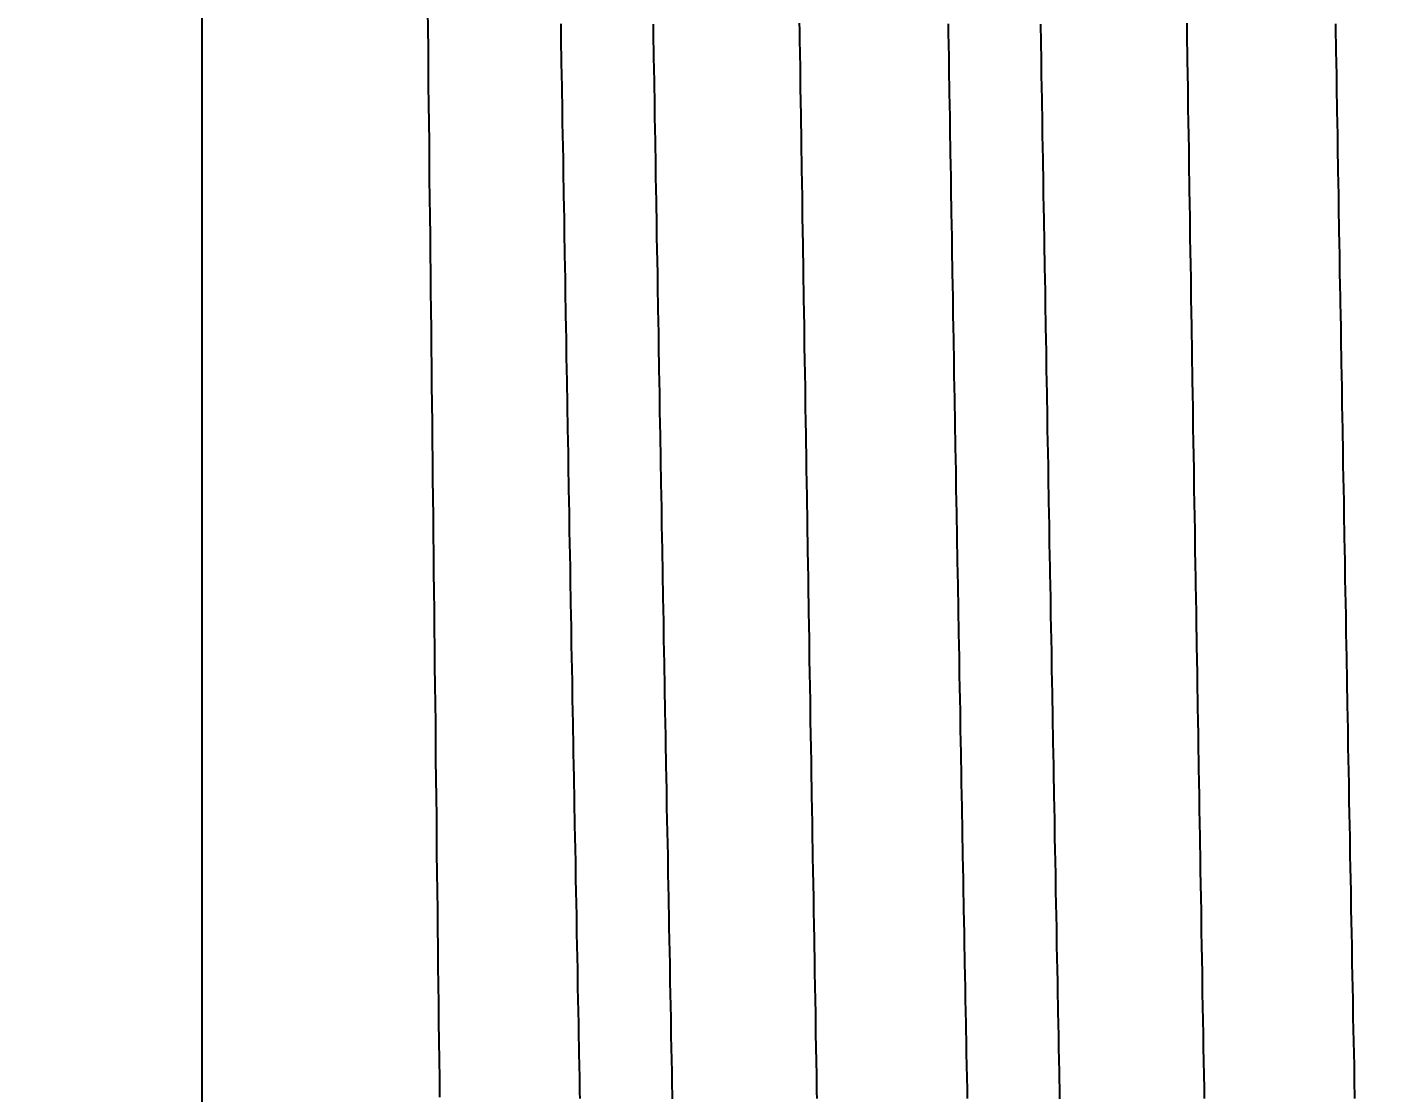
# Model space of a CAD drawing. Header units: millimetres. Extents: x 0 to 3800, y -67 to 2530.
# Drawn here: x 2223.3 to 2228.68, y 884.33 to 888.57 of the extents above; entities that cross this region are included whole.
import ezdxf

# ---------------------------------------------------------------- set-up
doc = ezdxf.new("R2010")
doc.units = ezdxf.units.MM
doc.layers.add('내부선 및 부속', color=4, linetype='Continuous')
doc.layers.add('치수선', color=7, linetype='Continuous')
doc.styles.add('____', font='')
doc.styles.get('____').set_extended_font_data('굴림')
doc.dimstyles.new('MSADIM', dxfattribs={"dimtxt": 33, "dimasz": 17, "dimexe": 10, "dimexo": 7.5, "dimgap": 10, "dimtad": 0, "dimtih": 1, "dimtoh": 1, "dimdec": 0, "dimzin": 1, "dimdsep": 46, "dimtxsty": '____', "dimcen": 11.25, "dimadec": 0, "dimazin": 0, "dimtfac": 1, "dimtdec": 0, "dimtix": 1, "dimtmove": 0, "dimatfit": 3, "dimfxl": 1, "dimtolj": 1, "dimtzin": 1, "dimarcsym": 0})

# ---------------------------------------------------------------- blocks, each defined once
blk = doc.blocks.new('*D36')
at = {"layer": '치수선', "color": 0, "linetype": 'Continuous', "lineweight": -2, "transparency": 16777216}
for p, q in [((2185.0236, 892.8024), (2164.7346, 892.8024)), ((2174.7346, 875.8024), (2174.7346, 782.8857)), ((2174.7346, 644.8024), (2174.7346, 737.2532)), ((2277.0236, 627.8024), (2164.7346, 627.8024))]:
    blk.add_line(p, q, dxfattribs=at)
at = {"layer": '치수선', "color": 0, "linetype": 'Continuous', "transparency": 16777216}
for points in [[(2171.9013, 875.8024), (2177.5679, 875.8024), (2174.7346, 892.8024)], [(2171.9013, 644.8024), (2177.5679, 644.8024), (2174.7346, 627.8024)]]:
    blk.add_solid(points, dxfattribs=at)
at = {"layer": '치수선', "color": 0, "linetype": 'Continuous', "transparency": 16777216, "insert": (2174.7346, 760.0695), "char_height": 25, "attachment_point": 5, "style": '____'}
blk.add_mtext('\\A1;265', dxfattribs=at)
blk = doc.blocks.new('*D37')
at = {"layer": '치수선', "color": 0, "linetype": 'Continuous', "lineweight": -2, "transparency": 16777216}
for p, q in [((2157.2346, 892.8024), (2094.528, 892.8024)), ((2104.528, 875.8024), (2104.528, 597.3935)), ((2104.528, 274.8024), (2104.528, 551.761)), ((2237.0236, 257.8024), (2094.528, 257.8024))]:
    blk.add_line(p, q, dxfattribs=at)
at = {"layer": '치수선', "color": 0, "linetype": 'Continuous', "transparency": 16777216}
for points in [[(2101.6947, 875.8024), (2107.3613, 875.8024), (2104.528, 892.8024)], [(2101.6947, 274.8024), (2107.3613, 274.8024), (2104.528, 257.8024)]]:
    blk.add_solid(points, dxfattribs=at)
at = {"layer": '치수선', "color": 0, "linetype": 'Continuous', "transparency": 16777216, "insert": (2104.528, 574.5773), "char_height": 25, "attachment_point": 5, "style": '____'}
blk.add_mtext('\\A1;635', dxfattribs=at)

msp = doc.modelspace()

# ---------------------------------------------------------------- linework, layer by layer
at = {"layer": '내부선 및 부속', "linetype": 'Continuous'}
msp.add_line((2223.9926, 877.4044), (2223.9926, 908.2004), dxfattribs=at)
at = {"layer": '내부선 및 부속', "linetype": 'Continuous', "flags": 128}
for points in [[(2224.9368, 884.3127), (2224.9368, 884.3867), (2224.9358, 884.4617), (2224.9348, 884.5357), (2224.9338, 884.6107), (2224.9328, 884.6847), (2224.9318, 884.7597), (2224.9308, 884.8337), (2224.9308, 884.9077), (2224.9298, 884.9827), (2224.9288, 885.0567), (2224.9278, 885.1317), (2224.9268, 885.2057), (2224.9258, 885.2807), (2224.9258, 885.3547), (2224.9248, 885.4297), (2224.9238, 885.5037), (2224.9228, 885.5787), (2224.9218, 885.6527), (2224.9208, 885.7277), (2224.9208, 885.8017), (2224.9198, 885.8767), (2224.9188, 885.9507), (2224.9178, 886.0257), (2224.9178, 886.0257), (2224.9168, 886.0997), (2224.9158, 886.1737), (2224.9158, 886.2487), (2224.9148, 886.3227), (2224.9138, 886.3977), (2224.9128, 886.4717), (2224.9118, 886.5467), (2224.9118, 886.6207), (2224.9108, 886.6957), (2224.9098, 886.7697), (2224.9088, 886.8447), (2224.9078, 886.9187), (2224.9078, 886.9937), (2224.9068, 887.0677), (2224.9058, 887.1427), (2224.9048, 887.2167), (2224.9038, 887.2917), (2224.9038, 887.3657), (2224.9028, 887.4407), (2224.9018, 887.5147), (2224.9008, 887.5897), (2224.8998, 887.6637), (2224.8998, 887.7377), (2224.8988, 887.8127), (2224.8978, 887.8867), (2224.8968, 887.9617), (2224.8968, 888.0357), (2224.8958, 888.1107), (2224.8948, 888.1847), (2224.8938, 888.2597), (2224.8928, 888.3337), (2224.8928, 888.4087), (2224.8918, 888.4827), (2224.8908, 888.5577), (2224.8898, 888.6317)], [(2225.4178, 888.5787), (2225.4178, 888.5547), (2225.4178, 888.5317), (2225.4188, 888.5077), (2225.4188, 888.4837), (2225.4198, 888.4597), (2225.4198, 888.4357), (2225.4198, 888.4117), (2225.4208, 888.3877), (2225.4208, 888.3647), (2225.4218, 888.3407), (2225.4218, 888.3167), (2225.4218, 888.2927), (2225.4228, 888.2687), (2225.4228, 888.2447), (2225.4238, 888.2207), (2225.4238, 888.1967), (2225.4238, 888.1737), (2225.4248, 888.1497), (2225.4248, 888.1257), (2225.4258, 888.1017), (2225.4258, 888.0777), (2225.4268, 888.0537), (2225.4268, 888.0297), (2225.4268, 888.0067), (2225.4278, 887.9827), (2225.4278, 887.9587), (2225.4288, 887.9347), (2225.4288, 887.9107), (2225.4288, 887.8867), (2225.4298, 887.8627), (2225.4298, 887.8397), (2225.4308, 887.8157), (2225.4308, 887.7917), (2225.4308, 887.7677), (2225.4318, 887.7437), (2225.4318, 887.7197), (2225.4328, 887.6957), (2225.4328, 887.6717), (2225.4328, 887.6487), (2225.4338, 887.6247), (2225.4338, 887.6007), (2225.4348, 887.5767), (2225.4348, 887.5527), (2225.4348, 887.5287), (2225.4358, 887.5047), (2225.4358, 887.4817), (2225.4368, 887.4577), (2225.4368, 887.4337), (2225.4368, 887.4097), (2225.4378, 887.3857), (2225.4378, 887.3617), (2225.4388, 887.3377), (2225.4388, 887.3147), (2225.4398, 887.2907), (2225.4398, 887.2667), (2225.4398, 887.2427), (2225.4408, 887.2187), (2225.4408, 887.1947), (2225.4418, 887.1707), (2225.4418, 887.1467), (2225.4418, 887.1237), (2225.4428, 887.0997), (2225.4428, 887.0757), (2225.4438, 887.0517), (2225.4438, 887.0277), (2225.4448, 887.0037), (2225.4448, 886.9797), (2225.4448, 886.9567), (2225.4458, 886.9327), (2225.4458, 886.9087), (2225.4468, 886.8847), (2225.4468, 886.8607), (2225.4468, 886.8367), (2225.4478, 886.8127), (2225.4478, 886.7887), (2225.4488, 886.7657), (2225.4488, 886.7417), (2225.4488, 886.7177), (2225.4498, 886.6937), (2225.4498, 886.6697), (2225.4508, 886.6457), (2225.4508, 886.6217), (2225.4518, 886.5987), (2225.4518, 886.5747), (2225.4518, 886.5747), (2225.4518, 886.5507), (2225.4528, 886.5267), (2225.4528, 886.5027), (2225.4538, 886.4787), (2225.4538, 886.4547), (2225.4548, 886.4317), (2225.4548, 886.4077), (2225.4548, 886.3837), (2225.4558, 886.3597), (2225.4558, 886.3357), (2225.4568, 886.3117), (2225.4568, 886.2877), (2225.4568, 886.2637), (2225.4578, 886.2407), (2225.4578, 886.2167), (2225.4588, 886.1927), (2225.4588, 886.1687), (2225.4598, 886.1447), (2225.4598, 886.1207), (2225.4598, 886.0967), (2225.4608, 886.0737), (2225.4608, 886.0497), (2225.4618, 886.0257), (2225.4618, 886.0017), (2225.4628, 885.9777), (2225.4628, 885.9537), (2225.4628, 885.9297), (2225.4638, 885.9067), (2225.4638, 885.8827), (2225.4648, 885.8587), (2225.4648, 885.8347), (2225.4658, 885.8107), (2225.4658, 885.7867), (2225.4658, 885.7627), (2225.4668, 885.7387), (2225.4668, 885.7157), (2225.4678, 885.6917), (2225.4678, 885.6677), (2225.4688, 885.6437), (2225.4688, 885.6197), (2225.4698, 885.5957), (2225.4698, 885.5717), (2225.4698, 885.5487), (2225.4708, 885.5247), (2225.4708, 885.5007), (2225.4718, 885.4767), (2225.4718, 885.4527), (2225.4728, 885.4287), (2225.4728, 885.4047), (2225.4728, 885.3817), (2225.4738, 885.3577), (2225.4738, 885.3337), (2225.4748, 885.3097), (2225.4748, 885.2857), (2225.4758, 885.2617), (2225.4758, 885.2377), (2225.4768, 885.2137), (2225.4768, 885.1907), (2225.4768, 885.1667), (2225.4778, 885.1427), (2225.4778, 885.1187), (2225.4788, 885.0947), (2225.4788, 885.0707), (2225.4798, 885.0467), (2225.4798, 885.0237), (2225.4808, 884.9997), (2225.4808, 884.9757), (2225.4808, 884.9517), (2225.4818, 884.9277), (2225.4818, 884.9037), (2225.4828, 884.8797), (2225.4828, 884.8567), (2225.4838, 884.8327), (2225.4838, 884.8087), (2225.4848, 884.7847), (2225.4848, 884.7607), (2225.4848, 884.7367), (2225.4858, 884.7127), (2225.4858, 884.6887), (2225.4868, 884.6657), (2225.4868, 884.6417), (2225.4878, 884.6177), (2225.4878, 884.5937), (2225.4888, 884.5697), (2225.4888, 884.5457), (2225.4898, 884.5217), (2225.4898, 884.4987), (2225.4898, 884.4747), (2225.4908, 884.4507), (2225.4908, 884.4267), (2225.4918, 884.4027), (2225.4918, 884.3787), (2225.4928, 884.3547), (2225.4928, 884.3317), (2225.4938, 884.3077)], [(2225.7848, 888.5777), (2225.7848, 888.5537), (2225.7858, 888.5297), (2225.7858, 888.5057), (2225.7868, 888.4827), (2225.7868, 888.4587), (2225.7868, 888.4347), (2225.7878, 888.4107), (2225.7878, 888.3867), (2225.7888, 888.3627), (2225.7888, 888.3387), (2225.7888, 888.3157), (2225.7898, 888.2917), (2225.7898, 888.2677), (2225.7908, 888.2437), (2225.7908, 888.2197), (2225.7908, 888.1957), (2225.7918, 888.1717), (2225.7918, 888.1477), (2225.7928, 888.1247), (2225.7928, 888.1007), (2225.7928, 888.0767), (2225.7938, 888.0527), (2225.7938, 888.0287), (2225.7948, 888.0047), (2225.7948, 887.9807), (2225.7948, 887.9577), (2225.7958, 887.9337), (2225.7958, 887.9097), (2225.7968, 887.8857), (2225.7968, 887.8617), (2225.7968, 887.8377), (2225.7978, 887.8137), (2225.7978, 887.7907), (2225.7988, 887.7667), (2225.7988, 887.7427), (2225.7988, 887.7187), (2225.7998, 887.6947), (2225.7998, 887.6707), (2225.8008, 887.6467), (2225.8008, 887.6227), (2225.8018, 887.5997), (2225.8018, 887.5757), (2225.8018, 887.5517), (2225.8028, 887.5277), (2225.8028, 887.5037), (2225.8038, 887.4797), (2225.8038, 887.4557), (2225.8038, 887.4327), (2225.8048, 887.4087), (2225.8048, 887.3847), (2225.8058, 887.3607), (2225.8058, 887.3367), (2225.8058, 887.3127), (2225.8068, 887.2887), (2225.8068, 887.2647), (2225.8078, 887.2417), (2225.8078, 887.2177), (2225.8078, 887.1937), (2225.8088, 887.1697), (2225.8088, 887.1457), (2225.8098, 887.1217), (2225.8098, 887.0977), (2225.8108, 887.0747), (2225.8108, 887.0507), (2225.8108, 887.0267), (2225.8118, 887.0027), (2225.8118, 886.9787), (2225.8128, 886.9547), (2225.8128, 886.9307), (2225.8128, 886.9077), (2225.8138, 886.8837), (2225.8138, 886.8597), (2225.8148, 886.8357), (2225.8148, 886.8117), (2225.8158, 886.7877), (2225.8158, 886.7637), (2225.8158, 886.7397), (2225.8168, 886.7167), (2225.8168, 886.6927), (2225.8178, 886.6687), (2225.8178, 886.6447), (2225.8178, 886.6207), (2225.8188, 886.5967), (2225.8188, 886.5967), (2225.8188, 886.5727), (2225.8198, 886.5497), (2225.8198, 886.5257), (2225.8208, 886.5017), (2225.8208, 886.4777), (2225.8208, 886.4537), (2225.8218, 886.4297), (2225.8218, 886.4057), (2225.8228, 886.3827), (2225.8228, 886.3587), (2225.8238, 886.3347), (2225.8238, 886.3107), (2225.8238, 886.2867), (2225.8248, 886.2627), (2225.8248, 886.2387), (2225.8258, 886.2147), (2225.8258, 886.1917), (2225.8258, 886.1677), (2225.8268, 886.1437), (2225.8268, 886.1197), (2225.8278, 886.0957), (2225.8278, 886.0717), (2225.8288, 886.0477), (2225.8288, 886.0247), (2225.8288, 886.0007), (2225.8298, 885.9767), (2225.8298, 885.9527), (2225.8308, 885.9287), (2225.8308, 885.9047), (2225.8318, 885.8807), (2225.8318, 885.8577), (2225.8318, 885.8337), (2225.8328, 885.8097), (2225.8328, 885.7857), (2225.8338, 885.7617), (2225.8338, 885.7377), (2225.8348, 885.7137), (2225.8348, 885.6897), (2225.8358, 885.6667), (2225.8358, 885.6427), (2225.8358, 885.6187), (2225.8368, 885.5947), (2225.8368, 885.5707), (2225.8378, 885.5467), (2225.8378, 885.5227), (2225.8388, 885.4997), (2225.8388, 885.4757), (2225.8388, 885.4517), (2225.8398, 885.4277), (2225.8398, 885.4037), (2225.8408, 885.3797), (2225.8408, 885.3557), (2225.8418, 885.3317), (2225.8418, 885.3087), (2225.8428, 885.2847), (2225.8428, 885.2607), (2225.8428, 885.2367), (2225.8438, 885.2127), (2225.8438, 885.1887), (2225.8448, 885.1647), (2225.8448, 885.1417), (2225.8458, 885.1177), (2225.8458, 885.0937), (2225.8458, 885.0697), (2225.8468, 885.0457), (2225.8468, 885.0217), (2225.8478, 884.9977), (2225.8478, 884.9747), (2225.8488, 884.9507), (2225.8488, 884.9267), (2225.8498, 884.9027), (2225.8498, 884.8787), (2225.8508, 884.8547), (2225.8508, 884.8307), (2225.8508, 884.8067), (2225.8518, 884.7837), (2225.8518, 884.7597), (2225.8528, 884.7357), (2225.8528, 884.7117), (2225.8538, 884.6877), (2225.8538, 884.6637), (2225.8548, 884.6397), (2225.8548, 884.6167), (2225.8548, 884.5927), (2225.8558, 884.5687), (2225.8558, 884.5447), (2225.8568, 884.5207), (2225.8568, 884.4967), (2225.8578, 884.4727), (2225.8578, 884.4497), (2225.8588, 884.4257), (2225.8588, 884.4017), (2225.8598, 884.3777), (2225.8598, 884.3537), (2225.8608, 884.3297), (2225.8608, 884.3057)], [(2226.3658, 888.5817), (2226.3668, 888.5547), (2226.3668, 888.5277), (2226.3668, 888.5007), (2226.3678, 888.4737), (2226.3678, 888.4467), (2226.3688, 888.4197), (2226.3688, 888.3927), (2226.3698, 888.3657), (2226.3698, 888.3377), (2226.3698, 888.3107), (2226.3708, 888.2837), (2226.3708, 888.2567), (2226.3718, 888.2297), (2226.3718, 888.2027), (2226.3718, 888.1757), (2226.3728, 888.1487), (2226.3728, 888.1217), (2226.3738, 888.0947), (2226.3738, 888.0677), (2226.3748, 888.0407), (2226.3748, 888.0137), (2226.3748, 887.9867), (2226.3758, 887.9597), (2226.3758, 887.9327), (2226.3768, 887.9057), (2226.3768, 887.8777), (2226.3778, 887.8507), (2226.3778, 887.8237), (2226.3778, 887.7967), (2226.3788, 887.7697), (2226.3788, 887.7427), (2226.3798, 887.7157), (2226.3798, 887.6887), (2226.3798, 887.6617), (2226.3808, 887.6347), (2226.3808, 887.6077), (2226.3818, 887.5807), (2226.3818, 887.5537), (2226.3828, 887.5267), (2226.3828, 887.4997), (2226.3828, 887.4727), (2226.3838, 887.4457), (2226.3838, 887.4187), (2226.3848, 887.3907), (2226.3848, 887.3907), (2226.3848, 887.3637), (2226.3858, 887.3367), (2226.3858, 887.3097), (2226.3858, 887.2827), (2226.3868, 887.2557), (2226.3868, 887.2287), (2226.3878, 887.2017), (2226.3878, 887.1747), (2226.3888, 887.1477), (2226.3888, 887.1207), (2226.3888, 887.0937), (2226.3898, 887.0667), (2226.3898, 887.0397), (2226.3908, 887.0127), (2226.3908, 886.9857), (2226.3918, 886.9587), (2226.3918, 886.9317), (2226.3918, 886.9037), (2226.3928, 886.8767), (2226.3928, 886.8497), (2226.3938, 886.8227), (2226.3938, 886.7957), (2226.3948, 886.7687), (2226.3948, 886.7417), (2226.3958, 886.7147), (2226.3958, 886.6877), (2226.3958, 886.6607), (2226.3968, 886.6337), (2226.3968, 886.6067), (2226.3978, 886.5797), (2226.3978, 886.5527), (2226.3988, 886.5257), (2226.3988, 886.4987), (2226.3988, 886.4717), (2226.3998, 886.4447), (2226.3998, 886.4167), (2226.4008, 886.3897), (2226.4008, 886.3627), (2226.4018, 886.3357), (2226.4018, 886.3087), (2226.4028, 886.2817), (2226.4028, 886.2547), (2226.4028, 886.2277), (2226.4038, 886.2007), (2226.4038, 886.1737), (2226.4048, 886.1467), (2226.4048, 886.1197), (2226.4058, 886.0927), (2226.4058, 886.0657), (2226.4058, 886.0387), (2226.4068, 886.0117), (2226.4068, 885.9847), (2226.4078, 885.9577), (2226.4078, 885.9297), (2226.4088, 885.9027), (2226.4088, 885.8757), (2226.4098, 885.8487), (2226.4098, 885.8217), (2226.4098, 885.7947), (2226.4108, 885.7677), (2226.4108, 885.7407), (2226.4118, 885.7137), (2226.4118, 885.6867), (2226.4128, 885.6597), (2226.4128, 885.6327), (2226.4138, 885.6057), (2226.4138, 885.5787), (2226.4148, 885.5517), (2226.4148, 885.5247), (2226.4148, 885.4977), (2226.4158, 885.4707), (2226.4158, 885.4427), (2226.4168, 885.4157), (2226.4168, 885.3887), (2226.4178, 885.3617), (2226.4178, 885.3347), (2226.4188, 885.3077), (2226.4188, 885.2807), (2226.4188, 885.2537), (2226.4198, 885.2267), (2226.4198, 885.1997), (2226.4208, 885.1727), (2226.4208, 885.1457), (2226.4218, 885.1187), (2226.4218, 885.0917), (2226.4228, 885.0647), (2226.4228, 885.0377), (2226.4238, 885.0107), (2226.4238, 884.9837), (2226.4248, 884.9557), (2226.4248, 884.9287), (2226.4248, 884.9017), (2226.4258, 884.8747), (2226.4258, 884.8477), (2226.4268, 884.8207), (2226.4268, 884.7937), (2226.4278, 884.7667), (2226.4278, 884.7397), (2226.4288, 884.7127), (2226.4288, 884.6857), (2226.4288, 884.6857), (2226.4298, 884.6587), (2226.4298, 884.6317), (2226.4308, 884.6047), (2226.4308, 884.5777), (2226.4308, 884.5507), (2226.4318, 884.5237), (2226.4318, 884.4967), (2226.4328, 884.4687), (2226.4328, 884.4417), (2226.4338, 884.4147), (2226.4338, 884.3877), (2226.4348, 884.3607), (2226.4348, 884.3337), (2226.4358, 884.3067)], [(2226.9578, 888.5787), (2226.9578, 888.5547), (2226.9578, 888.5317), (2226.9588, 888.5077), (2226.9588, 888.4837), (2226.9598, 888.4597), (2226.9598, 888.4357), (2226.9598, 888.4117), (2226.9608, 888.3877), (2226.9608, 888.3647), (2226.9618, 888.3407), (2226.9618, 888.3167), (2226.9618, 888.2927), (2226.9628, 888.2687), (2226.9628, 888.2447), (2226.9638, 888.2207), (2226.9638, 888.1967), (2226.9638, 888.1737), (2226.9648, 888.1497), (2226.9648, 888.1257), (2226.9658, 888.1017), (2226.9658, 888.0777), (2226.9658, 888.0537), (2226.9668, 888.0297), (2226.9668, 888.0067), (2226.9678, 887.9827), (2226.9678, 887.9587), (2226.9678, 887.9347), (2226.9688, 887.9107), (2226.9688, 887.8867), (2226.9698, 887.8627), (2226.9698, 887.8397), (2226.9698, 887.8157), (2226.9708, 887.7917), (2226.9708, 887.7677), (2226.9718, 887.7437), (2226.9718, 887.7197), (2226.9718, 887.6957), (2226.9728, 887.6717), (2226.9728, 887.6487), (2226.9738, 887.6247), (2226.9738, 887.6007), (2226.9738, 887.5767), (2226.9748, 887.5527), (2226.9748, 887.5287), (2226.9758, 887.5047), (2226.9758, 887.4817), (2226.9758, 887.4577), (2226.9768, 887.4337), (2226.9768, 887.4097), (2226.9778, 887.3857), (2226.9778, 887.3617), (2226.9788, 887.3377), (2226.9788, 887.3147), (2226.9788, 887.2907), (2226.9798, 887.2667), (2226.9798, 887.2427), (2226.9808, 887.2187), (2226.9808, 887.1947), (2226.9808, 887.1707), (2226.9818, 887.1467), (2226.9818, 887.1237), (2226.9828, 887.0997), (2226.9828, 887.0757), (2226.9828, 887.0517), (2226.9838, 887.0277), (2226.9838, 887.0037), (2226.9848, 886.9797), (2226.9848, 886.9567), (2226.9858, 886.9327), (2226.9858, 886.9087), (2226.9858, 886.8847), (2226.9868, 886.8607), (2226.9868, 886.8367), (2226.9878, 886.8127), (2226.9878, 886.7887), (2226.9878, 886.7657), (2226.9888, 886.7417), (2226.9888, 886.7177), (2226.9898, 886.6937), (2226.9898, 886.6697), (2226.9908, 886.6457), (2226.9908, 886.6217), (2226.9908, 886.5987), (2226.9918, 886.5747), (2226.9918, 886.5747), (2226.9918, 886.5507), (2226.9928, 886.5267), (2226.9928, 886.5027), (2226.9938, 886.4787), (2226.9938, 886.4547), (2226.9938, 886.4317), (2226.9948, 886.4077), (2226.9948, 886.3837), (2226.9958, 886.3597), (2226.9958, 886.3357), (2226.9958, 886.3117), (2226.9968, 886.2877), (2226.9968, 886.2637), (2226.9978, 886.2407), (2226.9978, 886.2167), (2226.9988, 886.1927), (2226.9988, 886.1687), (2226.9988, 886.1447), (2226.9998, 886.1207), (2226.9998, 886.0967), (2227.0008, 886.0737), (2227.0008, 886.0497), (2227.0018, 886.0257), (2227.0018, 886.0017), (2227.0018, 885.9777), (2227.0028, 885.9537), (2227.0028, 885.9297), (2227.0038, 885.9067), (2227.0038, 885.8827), (2227.0048, 885.8587), (2227.0048, 885.8347), (2227.0048, 885.8107), (2227.0058, 885.7867), (2227.0058, 885.7627), (2227.0068, 885.7387), (2227.0068, 885.7157), (2227.0078, 885.6917), (2227.0078, 885.6677), (2227.0078, 885.6437), (2227.0088, 885.6197), (2227.0088, 885.5957), (2227.0098, 885.5717), (2227.0098, 885.5487), (2227.0108, 885.5247), (2227.0108, 885.5007), (2227.0118, 885.4767), (2227.0118, 885.4527), (2227.0118, 885.4287), (2227.0128, 885.4047), (2227.0128, 885.3817), (2227.0138, 885.3577), (2227.0138, 885.3337), (2227.0148, 885.3097), (2227.0148, 885.2857), (2227.0148, 885.2617), (2227.0158, 885.2377), (2227.0158, 885.2137), (2227.0168, 885.1907), (2227.0168, 885.1667), (2227.0178, 885.1427), (2227.0178, 885.1187), (2227.0188, 885.0947), (2227.0188, 885.0707), (2227.0188, 885.0467), (2227.0198, 885.0237), (2227.0198, 884.9997), (2227.0208, 884.9757), (2227.0208, 884.9517), (2227.0218, 884.9277), (2227.0218, 884.9037), (2227.0228, 884.8797), (2227.0228, 884.8567), (2227.0228, 884.8327), (2227.0238, 884.8087), (2227.0238, 884.7847), (2227.0248, 884.7607), (2227.0248, 884.7367), (2227.0258, 884.7127), (2227.0258, 884.6887), (2227.0268, 884.6657), (2227.0268, 884.6417), (2227.0278, 884.6177), (2227.0278, 884.5937), (2227.0278, 884.5697), (2227.0288, 884.5457), (2227.0288, 884.5217), (2227.0298, 884.4987), (2227.0298, 884.4747), (2227.0308, 884.4507), (2227.0308, 884.4267), (2227.0318, 884.4027), (2227.0318, 884.3787), (2227.0328, 884.3547), (2227.0328, 884.3317), (2227.0338, 884.3077)], [(2227.3248, 888.5777), (2227.3248, 888.5537), (2227.3258, 888.5297), (2227.3258, 888.5057), (2227.3258, 888.4827), (2227.3268, 888.4587), (2227.3268, 888.4347), (2227.3278, 888.4107), (2227.3278, 888.3867), (2227.3278, 888.3627), (2227.3288, 888.3387), (2227.3288, 888.3157), (2227.3298, 888.2917), (2227.3298, 888.2677), (2227.3298, 888.2437), (2227.3308, 888.2197), (2227.3308, 888.1957), (2227.3318, 888.1717), (2227.3318, 888.1477), (2227.3318, 888.1247), (2227.3328, 888.1007), (2227.3328, 888.0767), (2227.3338, 888.0527), (2227.3338, 888.0287), (2227.3338, 888.0047), (2227.3348, 887.9807), (2227.3348, 887.9577), (2227.3358, 887.9337), (2227.3358, 887.9097), (2227.3358, 887.8857), (2227.3368, 887.8617), (2227.3368, 887.8377), (2227.3378, 887.8137), (2227.3378, 887.7907), (2227.3378, 887.7667), (2227.3388, 887.7427), (2227.3388, 887.7187), (2227.3398, 887.6947), (2227.3398, 887.6707), (2227.3408, 887.6467), (2227.3408, 887.6227), (2227.3408, 887.5997), (2227.3418, 887.5757), (2227.3418, 887.5517), (2227.3428, 887.5277), (2227.3428, 887.5037), (2227.3428, 887.4797), (2227.3438, 887.4557), (2227.3438, 887.4327), (2227.3448, 887.4087), (2227.3448, 887.3847), (2227.3448, 887.3607), (2227.3458, 887.3367), (2227.3458, 887.3127), (2227.3468, 887.2887), (2227.3468, 887.2647), (2227.3468, 887.2417), (2227.3478, 887.2177), (2227.3478, 887.1937), (2227.3488, 887.1697), (2227.3488, 887.1457), (2227.3498, 887.1217), (2227.3498, 887.0977), (2227.3498, 887.0747), (2227.3508, 887.0507), (2227.3508, 887.0267), (2227.3518, 887.0027), (2227.3518, 886.9787), (2227.3518, 886.9547), (2227.3528, 886.9307), (2227.3528, 886.9077), (2227.3538, 886.8837), (2227.3538, 886.8597), (2227.3548, 886.8357), (2227.3548, 886.8117), (2227.3548, 886.7877), (2227.3558, 886.7637), (2227.3558, 886.7397), (2227.3568, 886.7167), (2227.3568, 886.6927), (2227.3568, 886.6687), (2227.3578, 886.6447), (2227.3578, 886.6207), (2227.3588, 886.5967), (2227.3588, 886.5967), (2227.3588, 886.5727), (2227.3598, 886.5497), (2227.3598, 886.5257), (2227.3598, 886.5017), (2227.3608, 886.4777), (2227.3608, 886.4537), (2227.3618, 886.4297), (2227.3618, 886.4057), (2227.3618, 886.3827), (2227.3628, 886.3587), (2227.3628, 886.3347), (2227.3638, 886.3107), (2227.3638, 886.2867), (2227.3648, 886.2627), (2227.3648, 886.2387), (2227.3648, 886.2147), (2227.3658, 886.1917), (2227.3658, 886.1677), (2227.3668, 886.1437), (2227.3668, 886.1197), (2227.3678, 886.0957), (2227.3678, 886.0717), (2227.3678, 886.0477), (2227.3688, 886.0247), (2227.3688, 886.0007), (2227.3698, 885.9767), (2227.3698, 885.9527), (2227.3708, 885.9287), (2227.3708, 885.9047), (2227.3708, 885.8807), (2227.3718, 885.8577), (2227.3718, 885.8337), (2227.3728, 885.8097), (2227.3728, 885.7857), (2227.3738, 885.7617), (2227.3738, 885.7377), (2227.3738, 885.7137), (2227.3748, 885.6897), (2227.3748, 885.6667), (2227.3758, 885.6427), (2227.3758, 885.6187), (2227.3768, 885.5947), (2227.3768, 885.5707), (2227.3778, 885.5467), (2227.3778, 885.5227), (2227.3778, 885.4997), (2227.3788, 885.4757), (2227.3788, 885.4517), (2227.3798, 885.4277), (2227.3798, 885.4037), (2227.3808, 885.3797), (2227.3808, 885.3557), (2227.3808, 885.3317), (2227.3818, 885.3087), (2227.3818, 885.2847), (2227.3828, 885.2607), (2227.3828, 885.2367), (2227.3838, 885.2127), (2227.3838, 885.1887), (2227.3848, 885.1647), (2227.3848, 885.1417), (2227.3848, 885.1177), (2227.3858, 885.0937), (2227.3858, 885.0697), (2227.3868, 885.0457), (2227.3868, 885.0217), (2227.3878, 884.9977), (2227.3878, 884.9747), (2227.3888, 884.9507), (2227.3888, 884.9267), (2227.3888, 884.9027), (2227.3898, 884.8787), (2227.3898, 884.8547), (2227.3908, 884.8307), (2227.3908, 884.8067), (2227.3918, 884.7837), (2227.3918, 884.7597), (2227.3928, 884.7357), (2227.3928, 884.7117), (2227.3938, 884.6877), (2227.3938, 884.6637), (2227.3938, 884.6397), (2227.3948, 884.6167), (2227.3948, 884.5927), (2227.3958, 884.5687), (2227.3958, 884.5447), (2227.3968, 884.5207), (2227.3968, 884.4967), (2227.3978, 884.4727), (2227.3978, 884.4497), (2227.3988, 884.4257), (2227.3988, 884.4017), (2227.3988, 884.3777), (2227.3998, 884.3537), (2227.3998, 884.3297), (2227.4008, 884.3057)], [(2227.9058, 888.5817), (2227.9058, 888.5547), (2227.9068, 888.5277), (2227.9068, 888.5007), (2227.9078, 888.4737), (2227.9078, 888.4467), (2227.9078, 888.4197), (2227.9088, 888.3927), (2227.9088, 888.3657), (2227.9098, 888.3377), (2227.9098, 888.3107), (2227.9108, 888.2837), (2227.9108, 888.2567), (2227.9108, 888.2297), (2227.9118, 888.2027), (2227.9118, 888.1757), (2227.9128, 888.1487), (2227.9128, 888.1217), (2227.9138, 888.0947), (2227.9138, 888.0677), (2227.9138, 888.0407), (2227.9148, 888.0137), (2227.9148, 887.9867), (2227.9158, 887.9597), (2227.9158, 887.9327), (2227.9158, 887.9057), (2227.9168, 887.8777), (2227.9168, 887.8507), (2227.9178, 887.8237), (2227.9178, 887.7967), (2227.9188, 887.7697), (2227.9188, 887.7427), (2227.9188, 887.7157), (2227.9198, 887.6887), (2227.9198, 887.6617), (2227.9208, 887.6347), (2227.9208, 887.6077), (2227.9218, 887.5807), (2227.9218, 887.5537), (2227.9218, 887.5267), (2227.9228, 887.4997), (2227.9228, 887.4727), (2227.9238, 887.4457), (2227.9238, 887.4187), (2227.9248, 887.3907), (2227.9248, 887.3907), (2227.9248, 887.3637), (2227.9248, 887.3367), (2227.9258, 887.3097), (2227.9258, 887.2827), (2227.9268, 887.2557), (2227.9268, 887.2287), (2227.9278, 887.2017), (2227.9278, 887.1747), (2227.9278, 887.1477), (2227.9288, 887.1207), (2227.9288, 887.0937), (2227.9298, 887.0667), (2227.9298, 887.0397), (2227.9308, 887.0127), (2227.9308, 886.9857), (2227.9308, 886.9587), (2227.9318, 886.9317), (2227.9318, 886.9037), (2227.9328, 886.8767), (2227.9328, 886.8497), (2227.9338, 886.8227), (2227.9338, 886.7957), (2227.9338, 886.7687), (2227.9348, 886.7417), (2227.9348, 886.7147), (2227.9358, 886.6877), (2227.9358, 886.6607), (2227.9368, 886.6337), (2227.9368, 886.6067), (2227.9378, 886.5797), (2227.9378, 886.5527), (2227.9378, 886.5257), (2227.9388, 886.4987), (2227.9388, 886.4717), (2227.9398, 886.4447), (2227.9398, 886.4167), (2227.9408, 886.3897), (2227.9408, 886.3627), (2227.9408, 886.3357), (2227.9418, 886.3087), (2227.9418, 886.2817), (2227.9428, 886.2547), (2227.9428, 886.2277), (2227.9438, 886.2007), (2227.9438, 886.1737), (2227.9448, 886.1467), (2227.9448, 886.1197), (2227.9448, 886.0927), (2227.9458, 886.0657), (2227.9458, 886.0387), (2227.9468, 886.0117), (2227.9468, 885.9847), (2227.9478, 885.9577), (2227.9478, 885.9297), (2227.9488, 885.9027), (2227.9488, 885.8757), (2227.9488, 885.8487), (2227.9498, 885.8217), (2227.9498, 885.7947), (2227.9508, 885.7677), (2227.9508, 885.7407), (2227.9518, 885.7137), (2227.9518, 885.6867), (2227.9528, 885.6597), (2227.9528, 885.6327), (2227.9528, 885.6057), (2227.9538, 885.5787), (2227.9538, 885.5517), (2227.9548, 885.5247), (2227.9548, 885.4977), (2227.9558, 885.4707), (2227.9558, 885.4427), (2227.9568, 885.4157), (2227.9568, 885.3887), (2227.9578, 885.3617), (2227.9578, 885.3347), (2227.9578, 885.3077), (2227.9588, 885.2807), (2227.9588, 885.2537), (2227.9598, 885.2267), (2227.9598, 885.1997), (2227.9608, 885.1727), (2227.9608, 885.1457), (2227.9618, 885.1187), (2227.9618, 885.0917), (2227.9628, 885.0647), (2227.9628, 885.0377), (2227.9628, 885.0107), (2227.9638, 884.9837), (2227.9638, 884.9557), (2227.9648, 884.9287), (2227.9648, 884.9017), (2227.9658, 884.8747), (2227.9658, 884.8477), (2227.9668, 884.8207), (2227.9668, 884.7937), (2227.9678, 884.7667), (2227.9678, 884.7397), (2227.9678, 884.7127), (2227.9688, 884.6857), (2227.9688, 884.6857), (2227.9688, 884.6587), (2227.9698, 884.6317), (2227.9698, 884.6047), (2227.9708, 884.5777), (2227.9708, 884.5507), (2227.9718, 884.5237), (2227.9718, 884.4967), (2227.9728, 884.4687), (2227.9728, 884.4417), (2227.9738, 884.4147), (2227.9738, 884.3877), (2227.9748, 884.3607), (2227.9748, 884.3337), (2227.9758, 884.3067)], [(2228.4968, 888.5787), (2228.4978, 888.5547), (2228.4978, 888.5317), (2228.4988, 888.5077), (2228.4988, 888.4837), (2228.4988, 888.4597), (2228.4998, 888.4357), (2228.4998, 888.4117), (2228.5008, 888.3877), (2228.5008, 888.3647), (2228.5008, 888.3407), (2228.5018, 888.3167), (2228.5018, 888.2927), (2228.5028, 888.2687), (2228.5028, 888.2447), (2228.5028, 888.2207), (2228.5038, 888.1967), (2228.5038, 888.1737), (2228.5048, 888.1497), (2228.5048, 888.1257), (2228.5048, 888.1017), (2228.5058, 888.0777), (2228.5058, 888.0537), (2228.5068, 888.0297), (2228.5068, 888.0067), (2228.5068, 887.9827), (2228.5078, 887.9587), (2228.5078, 887.9347), (2228.5088, 887.9107), (2228.5088, 887.8867), (2228.5088, 887.8627), (2228.5098, 887.8397), (2228.5098, 887.8157), (2228.5108, 887.7917), (2228.5108, 887.7677), (2228.5108, 887.7437), (2228.5118, 887.7197), (2228.5118, 887.6957), (2228.5128, 887.6717), (2228.5128, 887.6487), (2228.5128, 887.6247), (2228.5138, 887.6007), (2228.5138, 887.5767), (2228.5148, 887.5527), (2228.5148, 887.5287), (2228.5158, 887.5047), (2228.5158, 887.4817), (2228.5158, 887.4577), (2228.5168, 887.4337), (2228.5168, 887.4097), (2228.5178, 887.3857), (2228.5178, 887.3617), (2228.5178, 887.3377), (2228.5188, 887.3147), (2228.5188, 887.2907), (2228.5198, 887.2667), (2228.5198, 887.2427), (2228.5198, 887.2187), (2228.5208, 887.1947), (2228.5208, 887.1707), (2228.5218, 887.1467), (2228.5218, 887.1237), (2228.5218, 887.0997), (2228.5228, 887.0757), (2228.5228, 887.0517), (2228.5238, 887.0277), (2228.5238, 887.0037), (2228.5248, 886.9797), (2228.5248, 886.9567), (2228.5248, 886.9327), (2228.5258, 886.9087), (2228.5258, 886.8847), (2228.5268, 886.8607), (2228.5268, 886.8367), (2228.5268, 886.8127), (2228.5278, 886.7887), (2228.5278, 886.7657), (2228.5288, 886.7417), (2228.5288, 886.7177), (2228.5298, 886.6937), (2228.5298, 886.6697), (2228.5298, 886.6457), (2228.5308, 886.6217), (2228.5308, 886.5987), (2228.5318, 886.5747), (2228.5318, 886.5747), (2228.5318, 886.5507), (2228.5318, 886.5267), (2228.5328, 886.5027), (2228.5328, 886.4787), (2228.5338, 886.4547), (2228.5338, 886.4317), (2228.5348, 886.4077), (2228.5348, 886.3837), (2228.5348, 886.3597), (2228.5358, 886.3357), (2228.5358, 886.3117), (2228.5368, 886.2877), (2228.5368, 886.2637), (2228.5378, 886.2407), (2228.5378, 886.2167), (2228.5378, 886.1927), (2228.5388, 886.1687), (2228.5388, 886.1447), (2228.5398, 886.1207), (2228.5398, 886.0967), (2228.5408, 886.0737), (2228.5408, 886.0497), (2228.5408, 886.0257), (2228.5418, 886.0017), (2228.5418, 885.9777), (2228.5428, 885.9537), (2228.5428, 885.9297), (2228.5438, 885.9067), (2228.5438, 885.8827), (2228.5438, 885.8587), (2228.5448, 885.8347), (2228.5448, 885.8107), (2228.5458, 885.7867), (2228.5458, 885.7627), (2228.5468, 885.7387), (2228.5468, 885.7157), (2228.5468, 885.6917), (2228.5478, 885.6677), (2228.5478, 885.6437), (2228.5488, 885.6197), (2228.5488, 885.5957), (2228.5498, 885.5717), (2228.5498, 885.5487), (2228.5498, 885.5247), (2228.5508, 885.5007), (2228.5508, 885.4767), (2228.5518, 885.4527), (2228.5518, 885.4287), (2228.5528, 885.4047), (2228.5528, 885.3817), (2228.5538, 885.3577), (2228.5538, 885.3337), (2228.5538, 885.3097), (2228.5548, 885.2857), (2228.5548, 885.2617), (2228.5558, 885.2377), (2228.5558, 885.2137), (2228.5568, 885.1907), (2228.5568, 885.1667), (2228.5578, 885.1427), (2228.5578, 885.1187), (2228.5578, 885.0947), (2228.5588, 885.0707), (2228.5588, 885.0467), (2228.5598, 885.0237), (2228.5598, 884.9997), (2228.5608, 884.9757), (2228.5608, 884.9517), (2228.5618, 884.9277), (2228.5618, 884.9037), (2228.5618, 884.8797), (2228.5628, 884.8567), (2228.5628, 884.8327), (2228.5638, 884.8087), (2228.5638, 884.7847), (2228.5648, 884.7607), (2228.5648, 884.7367), (2228.5658, 884.7127), (2228.5658, 884.6887), (2228.5658, 884.6657), (2228.5668, 884.6417), (2228.5668, 884.6177), (2228.5678, 884.5937), (2228.5678, 884.5697), (2228.5688, 884.5457), (2228.5688, 884.5217), (2228.5698, 884.4987), (2228.5698, 884.4747), (2228.5708, 884.4507), (2228.5708, 884.4267), (2228.5708, 884.4027), (2228.5718, 884.3787), (2228.5718, 884.3547), (2228.5728, 884.3317), (2228.5728, 884.3077)]]:
    msp.add_lwpolyline(points, dxfattribs=at)

# ---------------------------------------------------------------- dimensions: what is measured, and where the dimension line sits
at = {"layer": '치수선', "linetype": 'Continuous'}
for base, p1, p2, picture, middle in [((2104.528, 257.8024), (2164.7346, 892.8024), (2244.5236, 257.8024), '*D37', (2104.528, 574.5773)), ((2174.7346, 627.8024), (2192.5236, 892.8024), (2284.5236, 627.8024), '*D36', (2174.7346, 760.0695))]:
    dim = msp.add_linear_dim(base=base, p1=p1, p2=p2, angle=90, dimstyle='MSADIM', override={"dimtxt": 25}, dxfattribs=at)
    dim.commit()
    dim.dimension.update_dxf_attribs({"geometry": picture, "text_midpoint": middle, "dimtype": 160})

doc.saveas('drawing.dxf')
